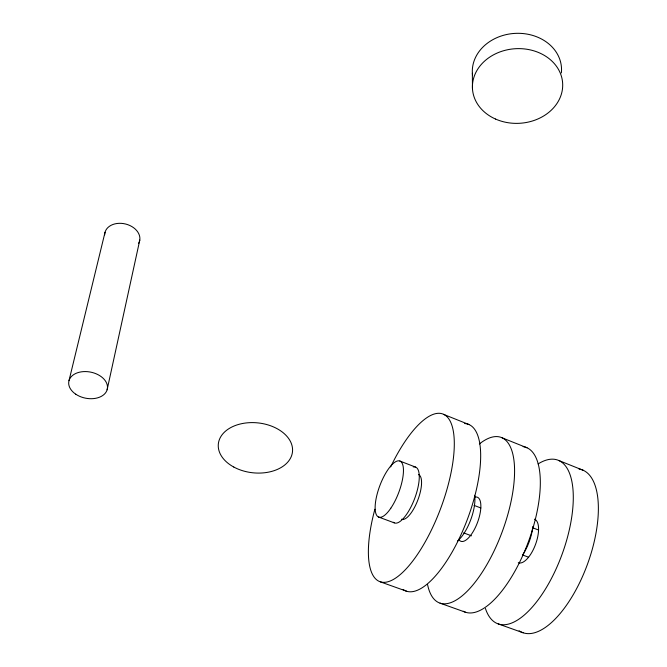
<?xml version="1.0" encoding="UTF-8"?>
<svg xmlns="http://www.w3.org/2000/svg" width="667" height="667" viewBox="0 0 667 667"><rect width="100%" height="100%" fill="white"/><g stroke="black" fill="none" stroke-linecap="round" stroke-linejoin="round"><path stroke-width="1" d="M107.12 389.786L139.787 240.045M68.993 380.69L105.027 232.308M380.365 581.866L406.603 591.22M440.028 603.151L465.549 612.248M498.282 623.92L523.128 632.783M378.472 516.992L394.222 522.836M463.69 532.9L471.477 535.818M522.419 554.911L528.272 557.103M474.054 505.378L480.832 507.971M532.541 527.73L538.377 529.957M399.816 461.022L415.441 467.05M443.547 414.357L469.134 424.596M502.151 437.827L527.055 447.807M559.004 460.597L583.258 470.302M472.361 73.278L472.469 88.769M579.023 469.009A86.652 37.419 -70 0 1 587.143 565.116A86.652 37.419 -70 0 1 519.109 630.774M538.119 463.924A87.152 36.368 -69.9 0 1 562.114 554.202A87.152 36.368 -69.9 0 1 485.418 608.454M534.467 519.168A23.212 9.68 -69.9 0 1 535.476 544.555A23.212 9.68 -69.9 0 1 518.284 562.673M523.086 446.623A87.811 34.967 -69.7 0 1 528.748 540.804A87.811 34.967 -69.7 0 1 463.248 611.239M479.39 443.947A88.327 33.859 -69.6 0 1 514.515 474.821A88.327 33.859 -69.6 0 1 474.612 582.858A88.327 33.859 -69.6 0 1 427.522 584.375M474.562 497.215A23.528 9.005 -69.6 0 1 477.455 522.611A23.528 9.005 -69.6 0 1 458.729 539.311M474.654 495.281A29.473 11.131 -69.6 0 1 457.404 541.162M532.783 526.505A29.081 11.973 -69.8 0 1 522.62 554.986M413.232 466.95A29.848 10.288 -69.3 0 1 415.066 497.432A29.848 10.288 -69.3 0 1 393.305 522.244M464.632 423.545A89.011 32.366 -69.5 0 1 467.792 518.242A89.011 32.366 -69.5 0 1 403.135 589.47M390.654 466.917A89.536 31.182 -69.4 0 1 453.843 434.817A89.536 31.182 -69.4 0 1 402.551 572.494A89.536 31.182 -69.4 0 1 374.887 509.238M418.459 474.587A23.845 8.296 -69.4 0 1 417.892 499.891A23.845 8.296 -69.4 0 1 401.617 519.209M472.536 75.188A44.647 37.194 -3.6 0 1 516.583 33.325A44.647 37.194 -3.6 0 1 561.372 72.92M104.686 234.834A17.817 13.107 13.2 0 1 125.746 224.054A17.817 13.107 13.2 0 1 138.561 243.472M390.82 508.204A29.957 10.047 -69.3 0 0 400.742 461.514A29.957 10.047 -69.3 0 0 376.338 497.499A29.957 10.047 -69.3 0 0 390.82 508.204M495.531 119.043A45.173 37.344 -3.5 0 0 562.698 84.601A45.173 37.344 -3.5 0 0 494.43 54.352A45.173 37.344 -3.5 0 0 495.531 119.043M75.738 394.189A19.618 13.282 11.3 0 0 107.229 389.386A19.618 13.282 11.3 0 0 81.282 371.853A19.618 13.282 11.3 0 0 75.738 394.189M233.775 467.033A37.277 25.071 6.1 0 0 292.404 452.434A37.277 25.071 6.1 0 0 240.07 424.045A37.277 25.071 6.1 0 0 233.775 467.033"/></g></svg>
